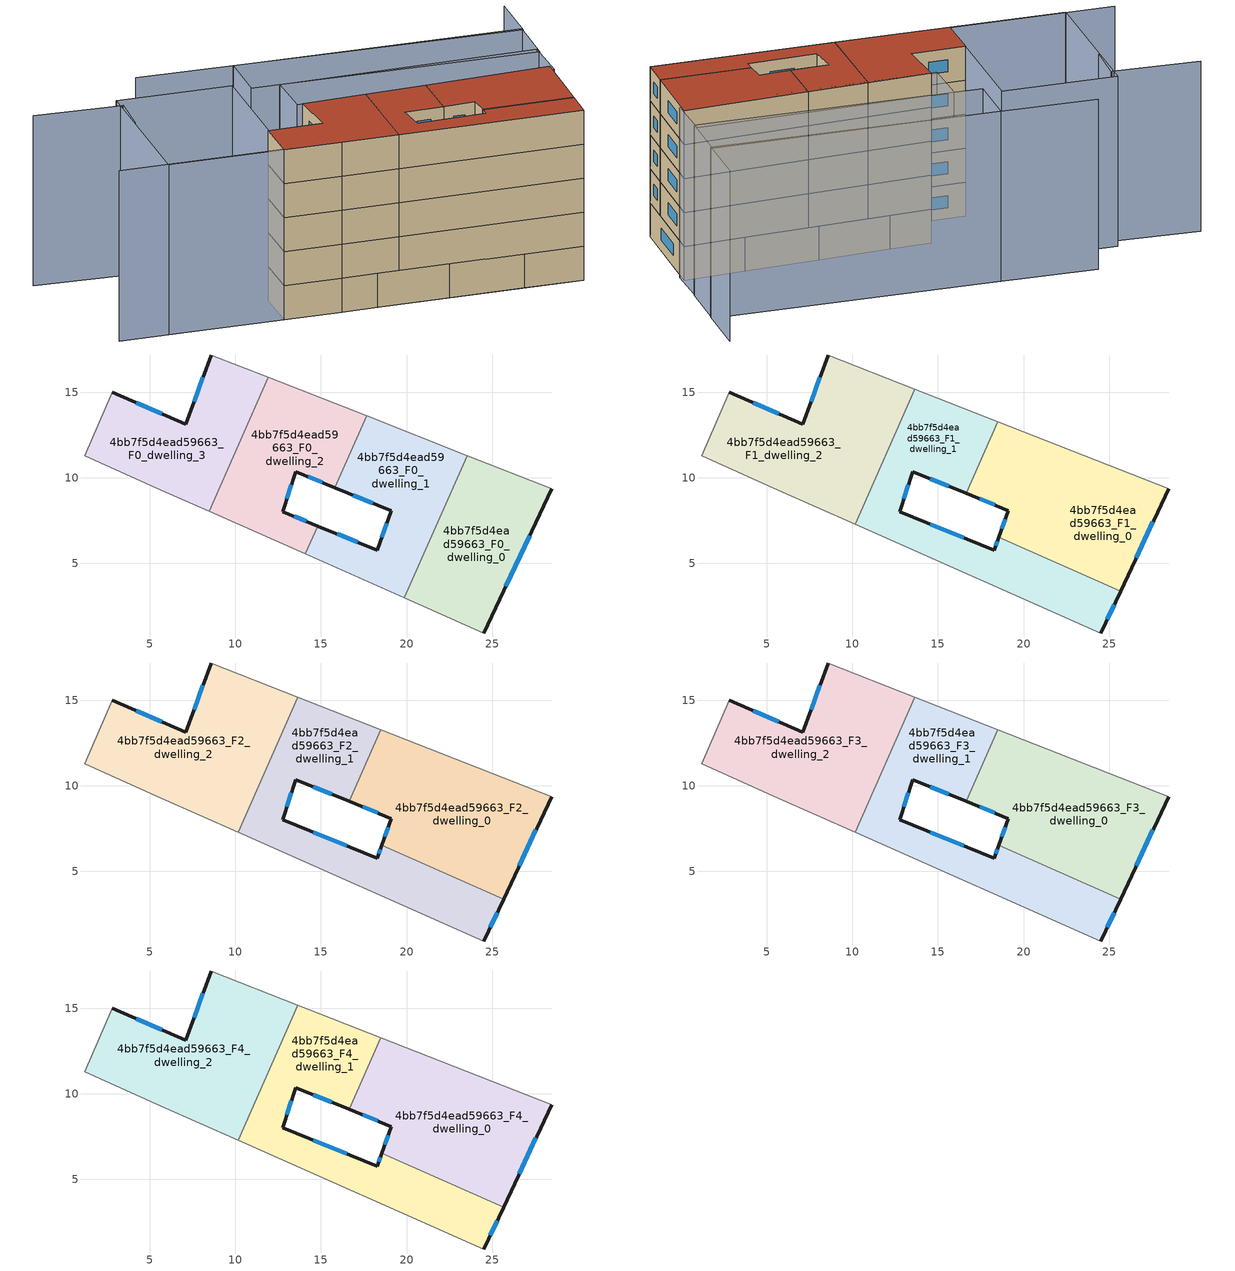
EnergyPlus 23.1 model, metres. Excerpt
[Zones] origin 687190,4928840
4bb7f5d4ead59663_F0_dwelling_0
 floor ground (EU_floor_Construction): 28.48,9.36 24.52,0.92 19.88,2.98 23.56,11.29 z0
 wall outside (EU_wall_Construction): 24.52,0.92 28.48,9.36 z0:3
 wall to 4bb7f5d4ead59663_F0_dwelling_1 (EU_wall_Construction): 23.56,11.29 19.88,2.98 z0:3
 wall adiabatic (EU_wall_Construction): 28.48,9.36 23.56,11.29 / 19.88,2.98 24.52,0.92 z0:3
 window (EU_Window_Construction): 25.81,3.66 27.2,6.62 z0.98:2.02
4bb7f5d4ead59663_F0_dwelling_1
 floor ground (EU_floor_Construction): 23.56,11.29 19.88,2.98 14.09,5.54 14.81,7.17 18.29,5.76 19.11,8.08 15.81,9.42 17.66,13.61 z0
 wall outside (EU_wall_Construction): 15.81,9.42 19.11,8.08 18.29,5.76 14.81,7.17 z0:3
 wall to 4bb7f5d4ead59663_F0_dwelling_2 (EU_wall_Construction): 14.81,7.17 14.09,5.54 / 17.66,13.61 15.81,9.42 z0:3
 wall adiabatic (EU_wall_Construction): 23.56,11.29 17.66,13.61 / 14.09,5.54 19.88,2.98 z0:3
 window (EU_Window_Construction): 17.16,6.22 15.94,6.71 / 18.85,7.33 18.56,6.51 / 16.88,8.98 18.04,8.52 z0.98:2.02
4bb7f5d4ead59663_F0_dwelling_2
 floor ground (EU_floor_Construction): 17.66,13.61 15.81,9.42 13.52,10.35 12.76,8 14.81,7.17 14.09,5.54 8.47,8.03 11.93,15.86 z0
 wall outside (EU_wall_Construction): 14.81,7.17 12.76,8 13.52,10.35 15.81,9.42 z0:3
 wall adiabatic (EU_wall_Construction): 8.47,8.03 14.09,5.54 / 17.66,13.61 11.93,15.86 z0:3
 wall to 4bb7f5d4ead59663_F0_dwelling_3 (EU_wall_Construction): 11.93,15.86 8.47,8.03 z0:3
 window (EU_Window_Construction): 13.01,8.76 13.28,9.59 / 14.15,7.44 13.43,7.73 / 14.27,10.05 15.07,9.72 z0.98:2.02
4bb7f5d4ead59663_F0_dwelling_3
 floor ground (EU_floor_Construction): 11.93,15.86 8.47,8.03 5.67,9.27 1.2,11.29 2.81,14.99 7.09,13.13 8.58,17.17 z0
 wall outside (EU_wall_Construction): 8.58,17.17 7.09,13.13 2.81,14.99 z0:3
 wall adiabatic (EU_wall_Construction): 11.93,15.86 8.58,17.17 / 2.81,14.99 1.2,11.29 5.67,9.27 8.47,8.03 z0:3
 window (EU_Window_Construction): 5.7,13.74 4.2,14.39 / 8.1,15.86 7.58,14.44 z0.98:2.02
4bb7f5d4ead59663_F1_dwelling_0
 floor to 4bb7f5d4ead59663_F0_dwelling_0 (EU_floor_Construction): 28.48,9.36 25.67,3.37 20.97,5.45 23.56,11.29 z3
 floor to 4bb7f5d4ead59663_F0_dwelling_1 (EU_floor_Construction): 23.56,11.29 20.97,5.45 18.56,6.52 19.11,8.08 16.64,9.08 18.5,13.28 z3
 wall outside (EU_wall_Construction): 16.64,9.08 19.11,8.08 18.56,6.52 / 25.67,3.37 28.48,9.36 z3:6
 wall to 4bb7f5d4ead59663_F1_dwelling_1 (EU_wall_Construction): 18.56,6.52 25.67,3.37 / 18.5,13.28 16.64,9.08 z3:6
 wall adiabatic (EU_wall_Construction): 28.48,9.36 18.5,13.28 z3:6
 window (EU_Window_Construction): 18.93,7.57 18.74,7.02 / 17.44,8.76 18.31,8.41 / 26.59,5.32 27.57,7.41 z3.98:5.02
4bb7f5d4ead59663_F1_dwelling_1
 floor to 4bb7f5d4ead59663_F0_dwelling_1 (EU_floor_Construction): 20.97,5.45 19.88,2.98 14.09,5.54 14.81,7.17 18.29,5.76 18.56,6.52 z3; 18.5,13.28 16.64,9.08 15.81,9.42 17.66,13.61 z3
 floor to 4bb7f5d4ead59663_F0_dwelling_0 (EU_floor_Construction): 25.67,3.37 24.52,0.92 19.88,2.98 20.97,5.45 z3
 floor to 4bb7f5d4ead59663_F0_dwelling_2 (EU_floor_Construction): 17.66,13.61 15.81,9.42 13.52,10.35 12.76,8 14.81,7.17 14.09,5.54 10.16,7.28 13.65,15.18 z3
 wall outside (EU_wall_Construction): 18.56,6.52 18.29,5.76 12.76,8 13.52,10.35 16.64,9.08 / 24.52,0.92 25.67,3.37 z3:6
 wall adiabatic (EU_wall_Construction): 10.16,7.28 24.52,0.92 / 18.5,13.28 13.66,15.18 z3:6
 wall to 4bb7f5d4ead59663_F1_dwelling_2 (EU_wall_Construction): 13.66,15.18 10.16,7.28 z3:6
 window (EU_Window_Construction): 14.54,9.94 15.63,9.5 / 13.01,8.76 13.28,9.59 / 16.49,6.49 14.56,7.27 / 18.47,6.27 18.38,6.01 / 24.9,1.72 25.3,2.57 z3.98:5.02
4bb7f5d4ead59663_F1_dwelling_2
 floor to 4bb7f5d4ead59663_F0_dwelling_2 (EU_floor_Construction): 13.65,15.18 10.16,7.28 8.47,8.03 11.93,15.86 z3
 floor to 4bb7f5d4ead59663_F0_dwelling_3 (EU_floor_Construction): 11.93,15.86 8.47,8.03 5.67,9.27 1.2,11.29 2.81,14.99 7.09,13.13 8.58,17.17 z3
 wall outside (EU_wall_Construction): 8.58,17.17 7.09,13.13 2.81,14.99 z3:6
 wall adiabatic (EU_wall_Construction): 2.81,14.99 1.2,11.29 5.67,9.27 10.16,7.28 / 13.66,15.18 8.58,17.17 z3:6
 window (EU_Window_Construction): 5.7,13.74 4.2,14.39 / 8.1,15.86 7.58,14.44 z3.98:5.02
4bb7f5d4ead59663_F2_dwelling_0
 floor to 4bb7f5d4ead59663_F1_dwelling_0 (EU_floor_Construction): 28.48,9.36 25.67,3.37 18.56,6.52 19.11,8.08 16.64,9.08 18.5,13.28 z6
 wall outside (EU_wall_Construction): 16.64,9.08 19.11,8.08 18.56,6.52 / 25.67,3.37 28.48,9.36 z6:9
 wall to 4bb7f5d4ead59663_F2_dwelling_1 (EU_wall_Construction): 18.56,6.52 25.67,3.37 / 18.5,13.28 16.64,9.08 z6:9
 wall adiabatic (EU_wall_Construction): 28.48,9.36 18.5,13.28 z6:9
 window (EU_Window_Construction): 18.93,7.57 18.74,7.02 / 17.44,8.76 18.31,8.41 / 26.59,5.32 27.57,7.41 z6.98:8.02
4bb7f5d4ead59663_F2_dwelling_1
 floor to 4bb7f5d4ead59663_F1_dwelling_1 (EU_floor_Construction): 18.5,13.28 16.64,9.08 13.52,10.35 12.76,8 18.29,5.76 18.56,6.52 25.67,3.37 24.52,0.92 10.16,7.28 13.66,15.18 z6
 wall outside (EU_wall_Construction): 18.56,6.52 18.29,5.76 12.76,8 13.52,10.35 16.64,9.08 / 24.52,0.92 25.67,3.37 z6:9
 wall adiabatic (EU_wall_Construction): 10.16,7.28 24.52,0.92 / 18.5,13.28 13.66,15.18 z6:9
 wall to 4bb7f5d4ead59663_F2_dwelling_2 (EU_wall_Construction): 13.66,15.18 10.16,7.28 z6:9
 window (EU_Window_Construction): 14.54,9.94 15.63,9.5 / 13.01,8.76 13.28,9.59 / 16.49,6.49 14.56,7.27 / 18.47,6.27 18.38,6.01 / 24.9,1.72 25.3,2.57 z6.98:8.02
4bb7f5d4ead59663_F2_dwelling_2
 floor to 4bb7f5d4ead59663_F1_dwelling_2 (EU_floor_Construction): 13.66,15.18 10.16,7.28 5.67,9.27 1.2,11.29 2.81,14.99 7.09,13.13 8.58,17.17 z6
 wall outside (EU_wall_Construction): 8.58,17.17 7.09,13.13 2.81,14.99 z6:9
 wall adiabatic (EU_wall_Construction): 2.81,14.99 1.2,11.29 5.67,9.27 10.16,7.28 / 13.66,15.18 8.58,17.17 z6:9
 window (EU_Window_Construction): 5.7,13.74 4.2,14.39 / 8.1,15.86 7.58,14.44 z6.98:8.02
4bb7f5d4ead59663_F3_dwelling_0
 floor to 4bb7f5d4ead59663_F2_dwelling_0 (EU_floor_Construction): 28.48,9.36 25.67,3.37 18.56,6.52 19.11,8.08 16.64,9.08 18.5,13.28 z9
 wall outside (EU_wall_Construction): 16.64,9.08 19.11,8.08 18.56,6.52 / 25.67,3.37 28.48,9.36 z9:12
 wall to 4bb7f5d4ead59663_F3_dwelling_1 (EU_wall_Construction): 18.56,6.52 25.67,3.37 / 18.5,13.28 16.64,9.08 z9:12
 wall adiabatic (EU_wall_Construction): 28.48,9.36 18.5,13.28 z9:12
 window (EU_Window_Construction): 18.93,7.57 18.74,7.02 / 17.44,8.76 18.31,8.41 / 26.59,5.32 27.57,7.41 z9.98:11.02
4bb7f5d4ead59663_F3_dwelling_1
 floor to 4bb7f5d4ead59663_F2_dwelling_1 (EU_floor_Construction): 18.5,13.28 16.64,9.08 13.52,10.35 12.76,8 18.29,5.76 18.56,6.52 25.67,3.37 24.52,0.92 10.16,7.28 13.66,15.18 z9
 wall outside (EU_wall_Construction): 18.56,6.52 18.29,5.76 12.76,8 13.52,10.35 16.64,9.08 / 24.52,0.92 25.67,3.37 z9:12
 wall adiabatic (EU_wall_Construction): 10.16,7.28 24.52,0.92 / 18.5,13.28 13.66,15.18 z9:12
 wall to 4bb7f5d4ead59663_F3_dwelling_2 (EU_wall_Construction): 13.66,15.18 10.16,7.28 z9:12
 window (EU_Window_Construction): 14.54,9.94 15.63,9.5 / 13.01,8.76 13.28,9.59 / 16.49,6.49 14.56,7.27 / 18.47,6.27 18.38,6.01 / 24.9,1.72 25.3,2.57 z9.98:11.02
4bb7f5d4ead59663_F3_dwelling_2
 floor to 4bb7f5d4ead59663_F2_dwelling_2 (EU_floor_Construction): 13.66,15.18 10.16,7.28 5.67,9.27 1.2,11.29 2.81,14.99 7.09,13.13 8.58,17.17 z9
 wall outside (EU_wall_Construction): 8.58,17.17 7.09,13.13 2.81,14.99 z9:12
 wall adiabatic (EU_wall_Construction): 2.81,14.99 1.2,11.29 5.67,9.27 10.16,7.28 / 13.66,15.18 8.58,17.17 z9:12
 window (EU_Window_Construction): 5.7,13.74 4.2,14.39 / 8.1,15.86 7.58,14.44 z9.98:11.02
4bb7f5d4ead59663_F4_dwelling_0
 floor to 4bb7f5d4ead59663_F3_dwelling_0 (EU_floor_Construction): 28.48,9.36 25.67,3.37 18.56,6.52 19.11,8.08 16.64,9.08 18.5,13.28 z12
 wall outside (EU_wall_Construction): 16.64,9.08 19.11,8.08 18.56,6.52 / 25.67,3.37 28.48,9.36 z12:15
 wall to 4bb7f5d4ead59663_F4_dwelling_1 (EU_wall_Construction): 18.56,6.52 25.67,3.37 / 18.5,13.28 16.64,9.08 z12:15
 wall adiabatic (EU_wall_Construction): 28.48,9.36 18.5,13.28 z12:15
 window (EU_Window_Construction): 18.93,7.57 18.74,7.02 / 17.44,8.76 18.31,8.41 / 26.59,5.32 27.57,7.41 z12.98:14.02
 roof outside (EU_roof_Construction): 25.67,3.37 28.48,9.36 18.5,13.28 16.64,9.08 19.11,8.08 18.56,6.52 z15
4bb7f5d4ead59663_F4_dwelling_1
 floor to 4bb7f5d4ead59663_F3_dwelling_1 (EU_floor_Construction): 18.5,13.28 16.64,9.08 13.52,10.35 12.76,8 18.29,5.76 18.56,6.52 25.67,3.37 24.52,0.92 10.16,7.28 13.66,15.18 z12
 wall outside (EU_wall_Construction): 18.56,6.52 18.29,5.76 12.76,8 13.52,10.35 16.64,9.08 / 24.52,0.92 25.67,3.37 z12:15
 wall adiabatic (EU_wall_Construction): 10.16,7.28 24.52,0.92 / 18.5,13.28 13.66,15.18 z12:15
 wall to 4bb7f5d4ead59663_F4_dwelling_2 (EU_wall_Construction): 13.66,15.18 10.16,7.28 z12:15
 window (EU_Window_Construction): 14.54,9.94 15.63,9.5 / 13.01,8.76 13.28,9.59 / 16.49,6.49 14.56,7.27 / 18.47,6.27 18.38,6.01 / 24.9,1.72 25.3,2.57 z12.98:14.02
 roof outside (EU_roof_Construction): 24.52,0.92 25.67,3.37 18.56,6.52 18.29,5.76 12.76,8 13.52,10.35 16.64,9.08 18.5,13.28 13.66,15.18 10.16,7.28 z15
4bb7f5d4ead59663_F4_dwelling_2
 floor to 4bb7f5d4ead59663_F3_dwelling_2 (EU_floor_Construction): 13.66,15.18 10.16,7.28 5.67,9.27 1.2,11.29 2.81,14.99 7.09,13.13 8.58,17.17 z12
 wall outside (EU_wall_Construction): 8.58,17.17 7.09,13.13 2.81,14.99 z12:15
 wall adiabatic (EU_wall_Construction): 2.81,14.99 1.2,11.29 5.67,9.27 10.16,7.28 / 13.66,15.18 8.58,17.17 z12:15
 window (EU_Window_Construction): 5.7,13.74 4.2,14.39 / 8.1,15.86 7.58,14.44 z12.98:14.02
 roof outside (EU_roof_Construction): 10.16,7.28 13.66,15.18 8.58,17.17 7.09,13.13 2.81,14.99 1.2,11.29 5.67,9.27 z15
shading: -11.6,17.06 24.52,0.92 / 34.05,20.89 31.89,16.27 / 31.89,16.27 2.15,30.18 / -2.33,26.78 -4.07,23.44 / -2.52,26.75 -9.21,30.03 / 9.83,21.29 30.05,12.61 / 30.05,12.61 28.36,8.68 / 28.36,8.68 8.15,17.36 / 8.15,17.36 9.83,21.29 / 1.2,11.29 -7.8,15.36 / -7.8,15.36 -2.15,27.83 / -2.15,27.83 6.84,23.76 / 6.84,23.76 1.2,11.29 / 9.61,26.69 31.93,16.5 / 31.93,16.5 29.93,12.11 / 29.93,12.11 7.61,22.3 / 7.61,22.3 9.61,26.69 z0:15
[Building]
EU S2 Campaign: North Axis=0; Terrain=City; Solar Distribution=FullExterior
[Site:Location]
Bologna: Latitude=44.5; Longitude=11.25; Time Zone=1; Elevation=37
[SizingPeriod:WeatherFileDays]
AnnualSizingPeriod: Begin Month=1; Begin Day of Month=1; End Month=12; End Day of Month=31; Day of Week for Start Day=Monday; Use Weather File Daylight Saving Period=No; Use Weather File Rain and Snow Indicators=No
[MATERIAL]
EU_InternalMass_Material: Roughness=MediumRough; Thickness=0.1; Conductivity=1; Density=1800; Specific Heat=900; Thermal Absorptance=0.9; Solar Absorptance=0.7; Visible Absorptance=0.7
[MATERIAL:NOMASS] Roughness=MediumRough; Thermal Absorptance=0.9; Solar Absorptance=0.7; Visible Absorptance=0.7
Name | Thermal Resistance
EU_wall_NoMass | 0.905828
EU_roof_NoMass | 0.37593
EU_floor_NoMass | 0.67114
[WINDOWMATERIAL:SIMPLEGLAZINGSYSTEM]
EU_Window_SimpleGlazing: UFactor=4.52486; Solar Heat Gain Coefficient=0.85; Visible Transmittance=0.85
[CONSTRUCTION]
EU_wall_Construction: EU_wall_NoMass
EU_roof_Construction: EU_roof_NoMass
EU_floor_Construction: EU_floor_NoMass
EU_InternalMass_Construction: EU_InternalMass_Material
EU_Window_Construction: EU_Window_SimpleGlazing
[ZONE] Type=1; Multiplier=1; Ceiling Height=autocalculate; Floor Area=autocalculate; Part of Total Floor Area=Yes
Name | Volume
4bb7f5d4ead59663_F0_dwelling_0 | 143.087
4bb7f5d4ead59663_F1_dwelling_0; 4bb7f5d4ead59663_F2_dwelling_0; 4bb7f5d4ead59663_F3_dwelling_0; 4bb7f5d4ead59663_F4_dwelling_0 | 190.762
4bb7f5d4ead59663_F0_dwelling_1 | 143.065
4bb7f5d4ead59663_F1_dwelling_1; 4bb7f5d4ead59663_F2_dwelling_1; 4bb7f5d4ead59663_F3_dwelling_1; 4bb7f5d4ead59663_F4_dwelling_1 | 190.772
4bb7f5d4ead59663_F0_dwelling_2 | 143.09
4bb7f5d4ead59663_F1_dwelling_2; 4bb7f5d4ead59663_F2_dwelling_2; 4bb7f5d4ead59663_F3_dwelling_2; 4bb7f5d4ead59663_F4_dwelling_2 | 190.783
4bb7f5d4ead59663_F0_dwelling_3 | 143.078
[INTERNALMASS] Construction=EU_InternalMass_Construction
Name | Zone or ZoneList | Surface Area
4bb7f5d4ead59663_F0_dwelling_0_EU_InternalMass | 4bb7f5d4ead59663_F0_dwelling_0 | 47.6953
4bb7f5d4ead59663_F0_dwelling_1_EU_InternalMass | 4bb7f5d4ead59663_F0_dwelling_1 | 47.6882
4bb7f5d4ead59663_F0_dwelling_2_EU_InternalMass | 4bb7f5d4ead59663_F0_dwelling_2 | 47.6971
4bb7f5d4ead59663_F0_dwelling_3_EU_InternalMass | 4bb7f5d4ead59663_F0_dwelling_3 | 47.6924
4bb7f5d4ead59663_F1_dwelling_0_EU_InternalMass | 4bb7f5d4ead59663_F1_dwelling_0 | 63.5871
4bb7f5d4ead59663_F1_dwelling_1_EU_InternalMass | 4bb7f5d4ead59663_F1_dwelling_1 | 63.5916
4bb7f5d4ead59663_F1_dwelling_2_EU_InternalMass | 4bb7f5d4ead59663_F1_dwelling_2 | 63.5949
4bb7f5d4ead59663_F2_dwelling_0_EU_InternalMass | 4bb7f5d4ead59663_F2_dwelling_0 | 63.5871
4bb7f5d4ead59663_F2_dwelling_1_EU_InternalMass | 4bb7f5d4ead59663_F2_dwelling_1 | 63.5916
4bb7f5d4ead59663_F2_dwelling_2_EU_InternalMass | 4bb7f5d4ead59663_F2_dwelling_2 | 63.5949
4bb7f5d4ead59663_F3_dwelling_0_EU_InternalMass | 4bb7f5d4ead59663_F3_dwelling_0 | 63.5871
4bb7f5d4ead59663_F3_dwelling_1_EU_InternalMass | 4bb7f5d4ead59663_F3_dwelling_1 | 63.5916
4bb7f5d4ead59663_F3_dwelling_2_EU_InternalMass | 4bb7f5d4ead59663_F3_dwelling_2 | 63.5949
4bb7f5d4ead59663_F4_dwelling_0_EU_InternalMass | 4bb7f5d4ead59663_F4_dwelling_0 | 63.5871
4bb7f5d4ead59663_F4_dwelling_1_EU_InternalMass | 4bb7f5d4ead59663_F4_dwelling_1 | 63.5916
4bb7f5d4ead59663_F4_dwelling_2_EU_InternalMass | 4bb7f5d4ead59663_F4_dwelling_2 | 63.5949
[OTHEREQUIPMENT] Fuel Type=Electricity; Design Level Calculation Method=Watts/Area; Power per Zone Floor Area=1; Fraction Latent=0; Fraction Radiant=0; Fraction Lost=0; Carbon Dioxide Generation Rate=0; EndUse Subcategory=EU_Step8_InternalGains
Name | Zone or ZoneList or Space or SpaceList | Schedule
EU_Step8_InternalGain_4bb7f5d4ead59663_F0_dwelling_0_f000 | 4bb7f5d4ead59663_F0_dwelling_0 | EU_Step8_GainSchedule_4bb7f5d4ead59663_F0_dwelling_0_f000
EU_Step8_InternalGain_4bb7f5d4ead59663_F0_dwelling_1_f000 | 4bb7f5d4ead59663_F0_dwelling_1 | EU_Step8_GainSchedule_4bb7f5d4ead59663_F0_dwelling_1_f000
EU_Step8_InternalGain_4bb7f5d4ead59663_F0_dwelling_2_f000 | 4bb7f5d4ead59663_F0_dwelling_2 | EU_Step8_GainSchedule_4bb7f5d4ead59663_F0_dwelling_2_f000
EU_Step8_InternalGain_4bb7f5d4ead59663_F0_dwelling_3_f000 | 4bb7f5d4ead59663_F0_dwelling_3 | EU_Step8_GainSchedule_4bb7f5d4ead59663_F0_dwelling_3_f000
EU_Step8_InternalGain_4bb7f5d4ead59663_F1_dwelling_0_f000 | 4bb7f5d4ead59663_F1_dwelling_0 | EU_Step8_GainSchedule_4bb7f5d4ead59663_F1_dwelling_0_f000
EU_Step8_InternalGain_4bb7f5d4ead59663_F1_dwelling_1_f000 | 4bb7f5d4ead59663_F1_dwelling_1 | EU_Step8_GainSchedule_4bb7f5d4ead59663_F1_dwelling_1_f000
EU_Step8_InternalGain_4bb7f5d4ead59663_F1_dwelling_2_f000 | 4bb7f5d4ead59663_F1_dwelling_2 | EU_Step8_GainSchedule_4bb7f5d4ead59663_F1_dwelling_2_f000
EU_Step8_InternalGain_4bb7f5d4ead59663_F2_dwelling_0_f000 | 4bb7f5d4ead59663_F2_dwelling_0 | EU_Step8_GainSchedule_4bb7f5d4ead59663_F2_dwelling_0_f000
EU_Step8_InternalGain_4bb7f5d4ead59663_F2_dwelling_1_f000 | 4bb7f5d4ead59663_F2_dwelling_1 | EU_Step8_GainSchedule_4bb7f5d4ead59663_F2_dwelling_1_f000
EU_Step8_InternalGain_4bb7f5d4ead59663_F2_dwelling_2_f000 | 4bb7f5d4ead59663_F2_dwelling_2 | EU_Step8_GainSchedule_4bb7f5d4ead59663_F2_dwelling_2_f000
EU_Step8_InternalGain_4bb7f5d4ead59663_F3_dwelling_0_f000 | 4bb7f5d4ead59663_F3_dwelling_0 | EU_Step8_GainSchedule_4bb7f5d4ead59663_F3_dwelling_0_f000
EU_Step8_InternalGain_4bb7f5d4ead59663_F3_dwelling_1_f000 | 4bb7f5d4ead59663_F3_dwelling_1 | EU_Step8_GainSchedule_4bb7f5d4ead59663_F3_dwelling_1_f000
EU_Step8_InternalGain_4bb7f5d4ead59663_F3_dwelling_2_f000 | 4bb7f5d4ead59663_F3_dwelling_2 | EU_Step8_GainSchedule_4bb7f5d4ead59663_F3_dwelling_2_f000
EU_Step8_InternalGain_4bb7f5d4ead59663_F4_dwelling_0_f000 | 4bb7f5d4ead59663_F4_dwelling_0 | EU_Step8_GainSchedule_4bb7f5d4ead59663_F4_dwelling_0_f000
EU_Step8_InternalGain_4bb7f5d4ead59663_F4_dwelling_1_f000 | 4bb7f5d4ead59663_F4_dwelling_1 | EU_Step8_GainSchedule_4bb7f5d4ead59663_F4_dwelling_1_f000
EU_Step8_InternalGain_4bb7f5d4ead59663_F4_dwelling_2_f000 | 4bb7f5d4ead59663_F4_dwelling_2 | EU_Step8_GainSchedule_4bb7f5d4ead59663_F4_dwelling_2_f000
[ZONEVENTILATION:DESIGNFLOWRATE] Schedule=EU_AlwaysOn; Design Flow Rate Calculation Method=AirChanges/Hour; Air Changes per Hour=0.73129; Ventilation Type=Natural; Fan Pressure Rise=0; Fan Total Efficiency=1; Constant Term Coefficient=1; Temperature Term Coefficient=0; Velocity Term Coefficient=0; Velocity Squared Term Coefficient=0; Minimum Indoor Temperature=-100; Maximum Indoor Temperature=100; Delta Temperature=-100; Minimum Outdoor Temperature=-100; Maximum Outdoor Temperature=100; Maximum Wind Speed=40
Name | Zone or ZoneList or Space or SpaceList
EU_ConstantAir_4bb7f5d4ead59663_F0_dwelling_0 | 4bb7f5d4ead59663_F0_dwelling_0
EU_ConstantAir_4bb7f5d4ead59663_F0_dwelling_1 | 4bb7f5d4ead59663_F0_dwelling_1
EU_ConstantAir_4bb7f5d4ead59663_F0_dwelling_2 | 4bb7f5d4ead59663_F0_dwelling_2
EU_ConstantAir_4bb7f5d4ead59663_F0_dwelling_3 | 4bb7f5d4ead59663_F0_dwelling_3
EU_ConstantAir_4bb7f5d4ead59663_F1_dwelling_0 | 4bb7f5d4ead59663_F1_dwelling_0
EU_ConstantAir_4bb7f5d4ead59663_F1_dwelling_1 | 4bb7f5d4ead59663_F1_dwelling_1
EU_ConstantAir_4bb7f5d4ead59663_F1_dwelling_2 | 4bb7f5d4ead59663_F1_dwelling_2
EU_ConstantAir_4bb7f5d4ead59663_F2_dwelling_0 | 4bb7f5d4ead59663_F2_dwelling_0
EU_ConstantAir_4bb7f5d4ead59663_F2_dwelling_1 | 4bb7f5d4ead59663_F2_dwelling_1
EU_ConstantAir_4bb7f5d4ead59663_F2_dwelling_2 | 4bb7f5d4ead59663_F2_dwelling_2
EU_ConstantAir_4bb7f5d4ead59663_F3_dwelling_0 | 4bb7f5d4ead59663_F3_dwelling_0
EU_ConstantAir_4bb7f5d4ead59663_F3_dwelling_1 | 4bb7f5d4ead59663_F3_dwelling_1
EU_ConstantAir_4bb7f5d4ead59663_F3_dwelling_2 | 4bb7f5d4ead59663_F3_dwelling_2
EU_ConstantAir_4bb7f5d4ead59663_F4_dwelling_0 | 4bb7f5d4ead59663_F4_dwelling_0
EU_ConstantAir_4bb7f5d4ead59663_F4_dwelling_1 | 4bb7f5d4ead59663_F4_dwelling_1
EU_ConstantAir_4bb7f5d4ead59663_F4_dwelling_2 | 4bb7f5d4ead59663_F4_dwelling_2
[HVACTEMPLATE:THERMOSTAT] Constant Heating Setpoint=20; Constant Cooling Setpoint=50
EU_HeatOnly_4bb7f5d4ead59663_F0_dwelling_0; EU_HeatOnly_4bb7f5d4ead59663_F0_dwelling_1; EU_HeatOnly_4bb7f5d4ead59663_F0_dwelling_2; EU_HeatOnly_4bb7f5d4ead59663_F0_dwelling_3; EU_HeatOnly_4bb7f5d4ead59663_F1_dwelling_0; EU_HeatOnly_4bb7f5d4ead59663_F1_dwelling_1; EU_HeatOnly_4bb7f5d4ead59663_F1_dwelling_2; EU_HeatOnly_4bb7f5d4ead59663_F2_dwelling_0; EU_HeatOnly_4bb7f5d4ead59663_F2_dwelling_1; EU_HeatOnly_4bb7f5d4ead59663_F2_dwelling_2; EU_HeatOnly_4bb7f5d4ead59663_F3_dwelling_0; EU_HeatOnly_4bb7f5d4ead59663_F3_dwelling_1; EU_HeatOnly_4bb7f5d4ead59663_F3_dwelling_2; EU_HeatOnly_4bb7f5d4ead59663_F4_dwelling_0; EU_HeatOnly_4bb7f5d4ead59663_F4_dwelling_1; EU_HeatOnly_4bb7f5d4ead59663_F4_dwelling_2
[HVACTEMPLATE:ZONE:IDEALLOADSAIRSYSTEM] System Availability Schedule=EU_AlwaysOn; Maximum Heating Supply Air Temperature=50; Minimum Cooling Supply Air Temperature=13; Maximum Heating Supply Air Humidity Ratio=0.0156; Minimum Cooling Supply Air Humidity Ratio=0.0077; Heating Limit=NoLimit; Cooling Limit=NoLimit; Heating Availability Schedule=EU_AlwaysOn; Cooling Availability Schedule=EU_CoolingOff; Dehumidification Control Type=ConstantSensibleHeatRatio; Cooling Sensible Heat Ratio=0.7; Dehumidification Setpoint=60; Humidification Control Type=None; Humidification Setpoint=30; Outdoor Air Method=None; Outdoor Air Flow Rate per Person=0.00944; Outdoor Air Flow Rate per Zone Floor Area=0; Outdoor Air Flow Rate per Zone=0; Demand Controlled Ventilation Type=None; Outdoor Air Economizer Type=NoEconomizer; Heat Recovery Type=None; Sensible Heat Recovery Effectiveness=0.7; Latent Heat Recovery Effectiveness=0.65
Name | Template Thermostat
4bb7f5d4ead59663_F0_dwelling_0 | EU_HeatOnly_4bb7f5d4ead59663_F0_dwelling_0
4bb7f5d4ead59663_F0_dwelling_1 | EU_HeatOnly_4bb7f5d4ead59663_F0_dwelling_1
4bb7f5d4ead59663_F0_dwelling_2 | EU_HeatOnly_4bb7f5d4ead59663_F0_dwelling_2
4bb7f5d4ead59663_F0_dwelling_3 | EU_HeatOnly_4bb7f5d4ead59663_F0_dwelling_3
4bb7f5d4ead59663_F1_dwelling_0 | EU_HeatOnly_4bb7f5d4ead59663_F1_dwelling_0
4bb7f5d4ead59663_F1_dwelling_1 | EU_HeatOnly_4bb7f5d4ead59663_F1_dwelling_1
4bb7f5d4ead59663_F1_dwelling_2 | EU_HeatOnly_4bb7f5d4ead59663_F1_dwelling_2
4bb7f5d4ead59663_F2_dwelling_0 | EU_HeatOnly_4bb7f5d4ead59663_F2_dwelling_0
4bb7f5d4ead59663_F2_dwelling_1 | EU_HeatOnly_4bb7f5d4ead59663_F2_dwelling_1
4bb7f5d4ead59663_F2_dwelling_2 | EU_HeatOnly_4bb7f5d4ead59663_F2_dwelling_2
4bb7f5d4ead59663_F3_dwelling_0 | EU_HeatOnly_4bb7f5d4ead59663_F3_dwelling_0
4bb7f5d4ead59663_F3_dwelling_1 | EU_HeatOnly_4bb7f5d4ead59663_F3_dwelling_1
4bb7f5d4ead59663_F3_dwelling_2 | EU_HeatOnly_4bb7f5d4ead59663_F3_dwelling_2
4bb7f5d4ead59663_F4_dwelling_0 | EU_HeatOnly_4bb7f5d4ead59663_F4_dwelling_0
4bb7f5d4ead59663_F4_dwelling_1 | EU_HeatOnly_4bb7f5d4ead59663_F4_dwelling_1
4bb7f5d4ead59663_F4_dwelling_2 | EU_HeatOnly_4bb7f5d4ead59663_F4_dwelling_2
[SIZING:ZONE] Zone Cooling Design Supply Air Temperature Input Method=SupplyAirTemperature; Zone Cooling Design Supply Air Temperature=13; Zone Heating Design Supply Air Temperature Input Method=SupplyAirTemperature; Zone Heating Design Supply Air Temperature=50; Zone Cooling Design Supply Air Humidity Ratio=0.008; Zone Heating Design Supply Air Humidity Ratio=0.008; Cooling Design Air Flow Method=DesignDay; Cooling Design Air Flow Rate=0; Cooling Minimum Air Flow per Zone Floor Area=0.000762; Cooling Minimum Air Flow=0; Cooling Minimum Air Flow Fraction=0.2; Heating Design Air Flow Method=DesignDay; Heating Design Air Flow Rate=0; Heating Maximum Air Flow per Zone Floor Area=0.002032; Heating Maximum Air Flow=0.141576; Heating Maximum Air Flow Fraction=0.3; Account for Dedicated Outdoor Air System=No; Dedicated Outdoor Air System Control Strategy=NeutralSupplyAir; Dedicated Outdoor Air Low Setpoint Temperature for Design=autosize; Dedicated Outdoor Air High Setpoint Temperature for Design=autosize; Zone Load Sizing Method=Sensible Load Only No Latent Load; Zone Latent Cooling Design Supply Air Humidity Ratio Input Method=HumidityRatioDifference; Zone Cooling Design Supply Air Humidity Ratio Difference=0.005; Zone Latent Heating Design Supply Air Humidity Ratio Input Method=HumidityRatioDifference; Zone Humidification Design Supply Air Humidity Ratio Difference=0.005
4bb7f5d4ead59663_F0_dwelling_0; 4bb7f5d4ead59663_F0_dwelling_1; 4bb7f5d4ead59663_F0_dwelling_2; 4bb7f5d4ead59663_F0_dwelling_3; 4bb7f5d4ead59663_F1_dwelling_0; 4bb7f5d4ead59663_F1_dwelling_1; 4bb7f5d4ead59663_F1_dwelling_2; 4bb7f5d4ead59663_F2_dwelling_0; 4bb7f5d4ead59663_F2_dwelling_1; 4bb7f5d4ead59663_F2_dwelling_2; 4bb7f5d4ead59663_F3_dwelling_0; 4bb7f5d4ead59663_F3_dwelling_1; 4bb7f5d4ead59663_F3_dwelling_2; 4bb7f5d4ead59663_F4_dwelling_0; 4bb7f5d4ead59663_F4_dwelling_1; 4bb7f5d4ead59663_F4_dwelling_2
[SCHEDULE:CONSTANT]
Name | Hourly Value
EU_AlwaysOn | 1
EU_CoolingOff | 0
[SCHEDULE:FILE] Column Number=1; Rows to Skip at Top=0; Number of Hours of Data=8760; Column Separator=Comma; Interpolate to Timestep=No; Minutes per Item=60; Adjust Schedule for Daylight Savings=Yes
Name | File
EU_Step8_GainSchedule_4bb7f5d4ead59663_F0_dwelling_0_f000 | ../../schedules/4bb7f5d4ead59663/4bb7f5d4ead59663_F0_dwelling_0_f000_gain.csv
EU_Step8_GainSchedule_4bb7f5d4ead59663_F0_dwelling_1_f000 | ../../schedules/4bb7f5d4ead59663/4bb7f5d4ead59663_F0_dwelling_1_f000_gain.csv
EU_Step8_GainSchedule_4bb7f5d4ead59663_F0_dwelling_2_f000 | ../../schedules/4bb7f5d4ead59663/4bb7f5d4ead59663_F0_dwelling_2_f000_gain.csv
EU_Step8_GainSchedule_4bb7f5d4ead59663_F0_dwelling_3_f000 | ../../schedules/4bb7f5d4ead59663/4bb7f5d4ead59663_F0_dwelling_3_f000_gain.csv
EU_Step8_GainSchedule_4bb7f5d4ead59663_F1_dwelling_0_f000 | ../../schedules/4bb7f5d4ead59663/4bb7f5d4ead59663_F1_dwelling_0_f000_gain.csv
EU_Step8_GainSchedule_4bb7f5d4ead59663_F1_dwelling_1_f000 | ../../schedules/4bb7f5d4ead59663/4bb7f5d4ead59663_F1_dwelling_1_f000_gain.csv
EU_Step8_GainSchedule_4bb7f5d4ead59663_F1_dwelling_2_f000 | ../../schedules/4bb7f5d4ead59663/4bb7f5d4ead59663_F1_dwelling_2_f000_gain.csv
EU_Step8_GainSchedule_4bb7f5d4ead59663_F2_dwelling_0_f000 | ../../schedules/4bb7f5d4ead59663/4bb7f5d4ead59663_F2_dwelling_0_f000_gain.csv
EU_Step8_GainSchedule_4bb7f5d4ead59663_F2_dwelling_1_f000 | ../../schedules/4bb7f5d4ead59663/4bb7f5d4ead59663_F2_dwelling_1_f000_gain.csv
EU_Step8_GainSchedule_4bb7f5d4ead59663_F2_dwelling_2_f000 | ../../schedules/4bb7f5d4ead59663/4bb7f5d4ead59663_F2_dwelling_2_f000_gain.csv
EU_Step8_GainSchedule_4bb7f5d4ead59663_F3_dwelling_0_f000 | ../../schedules/4bb7f5d4ead59663/4bb7f5d4ead59663_F3_dwelling_0_f000_gain.csv
EU_Step8_GainSchedule_4bb7f5d4ead59663_F3_dwelling_1_f000 | ../../schedules/4bb7f5d4ead59663/4bb7f5d4ead59663_F3_dwelling_1_f000_gain.csv
EU_Step8_GainSchedule_4bb7f5d4ead59663_F3_dwelling_2_f000 | ../../schedules/4bb7f5d4ead59663/4bb7f5d4ead59663_F3_dwelling_2_f000_gain.csv
EU_Step8_GainSchedule_4bb7f5d4ead59663_F4_dwelling_0_f000 | ../../schedules/4bb7f5d4ead59663/4bb7f5d4ead59663_F4_dwelling_0_f000_gain.csv
EU_Step8_GainSchedule_4bb7f5d4ead59663_F4_dwelling_1_f000 | ../../schedules/4bb7f5d4ead59663/4bb7f5d4ead59663_F4_dwelling_1_f000_gain.csv
EU_Step8_GainSchedule_4bb7f5d4ead59663_F4_dwelling_2_f000 | ../../schedules/4bb7f5d4ead59663/4bb7f5d4ead59663_F4_dwelling_2_f000_gain.csv
